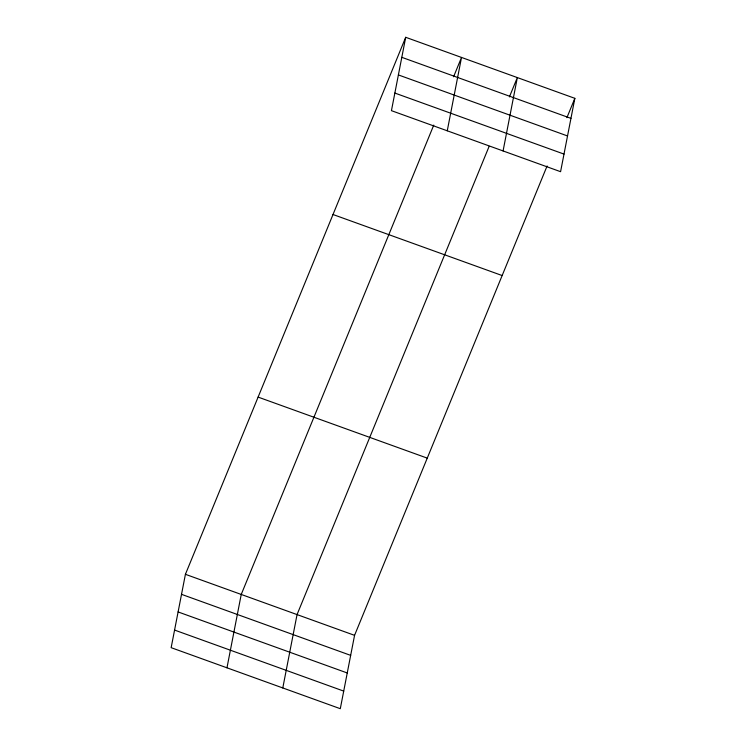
<?xml version="1.0" encoding="UTF-8"?>
<svg xmlns="http://www.w3.org/2000/svg" width="746" height="746" viewBox="0 0 746 746"><rect width="100%" height="100%" fill="white"/><g stroke="black" fill="none" stroke-linecap="round" stroke-linejoin="round"><path stroke-width="1.12" d="M405.703 37.3L391.436 110.66L560.582 171.692L574.849 98.332L405.703 37.3L185.418 574.308L171.151 647.668L340.297 708.7L354.564 635.34L547.088 165.994M226.971 667.81L241.238 594.45L433.762 125.104M282.79 687.952L297.048 614.592L489.143 146.319M447.255 130.802L461.513 57.442L453.587 76.773M503.074 150.944L517.332 77.584L509.406 96.915M566.913 117.663L574.849 98.332M401.805 57.33L570.951 118.362M398.383 74.926L567.529 135.959M394.858 93.063L564.004 154.096M333.005 214.512L502.151 275.544M258.107 397.096L427.253 458.128M185.418 574.308L354.564 635.34M181.52 594.338L350.667 655.37M178.098 611.934L347.244 672.967M174.573 630.072L343.72 691.104"/></g></svg>
